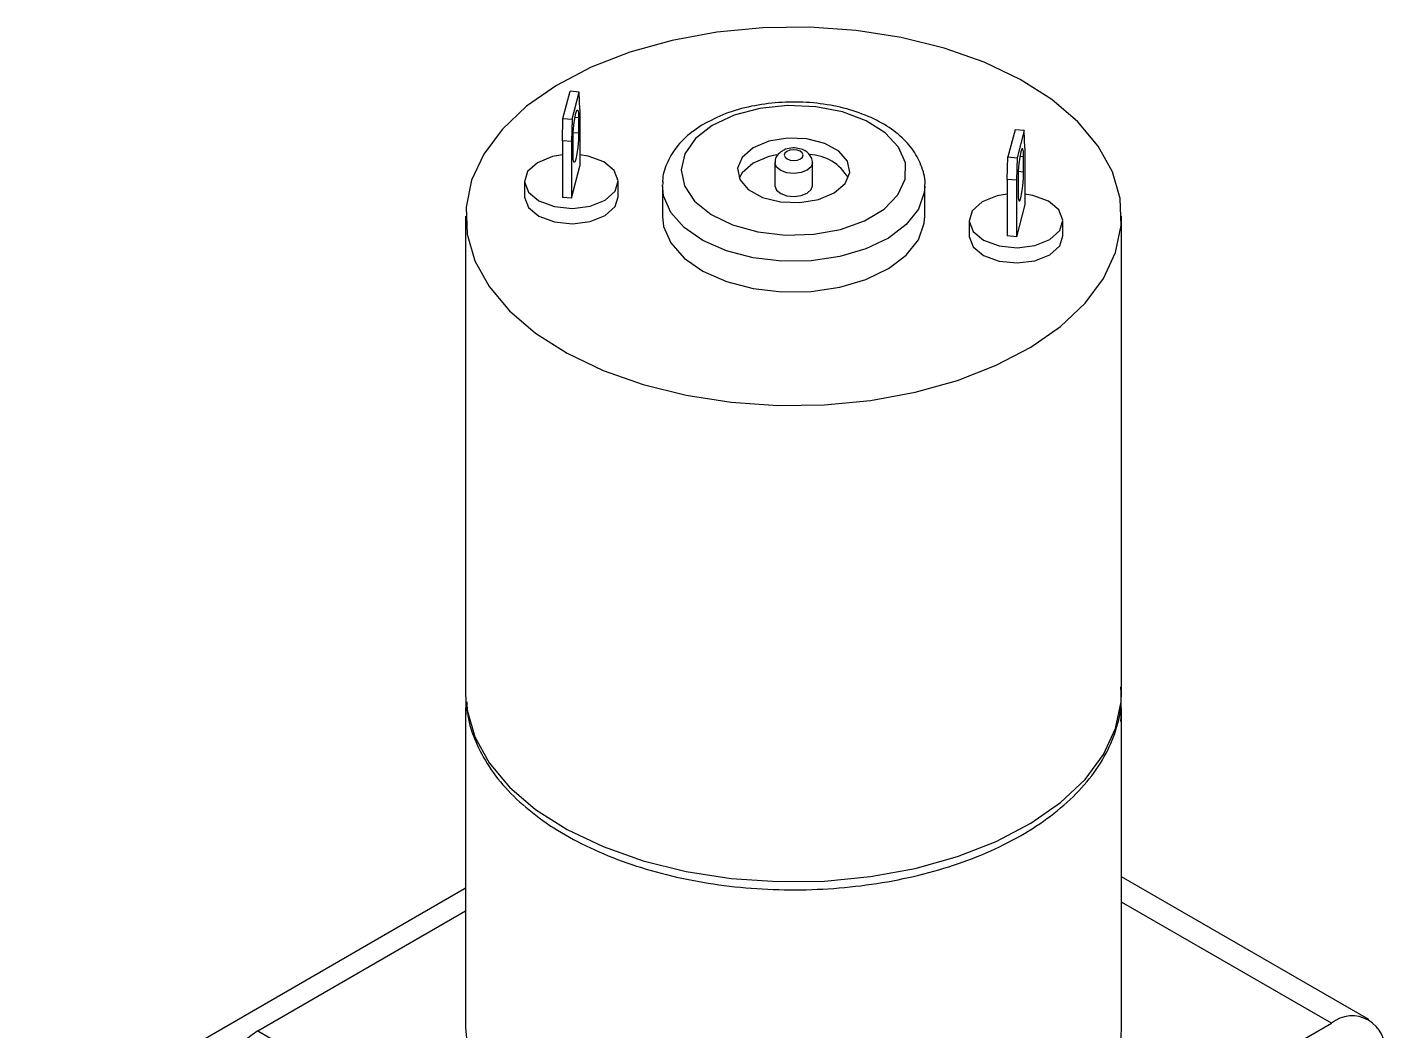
# Model space of a CAD drawing. Header units: millimetres. Extents: x 15 to 1802, y 5 to 899.
# Drawn here: x 257.87 to 294.08, y 268.33 to 295.1 of the extents above; entities that cross this region are included whole.
import ezdxf

# ---------------------------------------------------------------- set-up
doc = ezdxf.new("R2010")
doc.units = ezdxf.units.MM

msp = doc.modelspace()

# ---------------------------------------------------------------- linework, layer by layer
at = {"color": 7, "linetype": 'Continuous', "lineweight": 25}
for p, q in [((272.161, 292.665), (272.35, 293.39)), ((272.597, 293.368), (272.35, 293.39)), ((272.409, 292.643), (272.597, 293.368)), ((272.614, 292.902), (272.597, 293.368)), ((272.144, 292.067), (272.161, 292.665)), ((272.161, 292.665), (272.409, 292.643)), ((272.409, 292.643), (272.392, 292.045)), ((272.577, 292.679), (272.577, 292.271)), ((272.614, 292.902), (272.614, 291.393)), ((284.22, 292.361), (284.032, 291.636)), ((284.467, 292.34), (284.22, 292.361)), ((284.467, 292.34), (284.279, 291.615)), ((284.484, 291.873), (284.467, 292.34)), ((272.392, 292.045), (272.144, 292.067)), ((272.144, 292.067), (272.144, 290.558)), ((272.392, 292.045), (272.392, 290.536)), ((272.429, 291.7), (272.429, 292.108)), ((284.014, 291.038), (284.032, 291.636)), ((284.032, 291.636), (284.279, 291.615)), ((284.279, 291.615), (284.262, 291.017)), ((284.447, 291.242), (284.447, 291.651)), ((284.484, 291.873), (284.484, 290.364)), ((272.392, 290.536), (272.614, 291.393)), ((277.814, 291.482), (277.814, 290.869)), ((278.814, 290.869), (278.814, 291.482)), ((271.133, 290.985), (271.133, 290.577)), ((273.633, 290.577), (273.633, 290.985)), ((274.814, 290.869), (274.814, 290.053)), ((281.814, 290.053), (281.814, 290.869)), ((284.262, 291.017), (284.014, 291.038)), ((284.014, 291.038), (284.014, 289.529)), ((284.262, 291.017), (284.262, 289.508)), ((284.299, 291.08), (284.299, 290.671)), ((272.392, 290.536), (272.144, 290.558)), ((284.484, 290.364), (284.262, 289.508)), ((269.564, 290.053), (269.564, 277.352)), ((282.995, 289.937), (282.995, 289.529)), ((285.495, 289.529), (285.495, 289.937)), ((287.064, 277.352), (287.064, 290.053)), ((284.262, 289.508), (284.014, 289.529)), ((269.564, 277.352), (269.573, 277.128)), ((269.571, 277.148), (269.57, 276.758)), ((269.564, 276.944), (269.564, 268.415)), ((287.064, 268.415), (287.064, 276.944)), ((293.659, 268.631), (287.064, 272.438)), ((257.868, 265.387), (269.535, 272.122)), ((269.564, 272.122), (269.535, 272.122)), ((264.021, 268.328), (269.564, 271.528)), ((278.163, 260.164), (292.659, 268.532)), ((264.021, 268.328), (278.163, 260.164))]:
    msp.add_line(p, q, dxfattribs=at)
at = {"color": 8, "linetype": 'Continuous', "lineweight": 25}
for p, q in [((272.577, 292.679), (272.479, 292.688)), ((272.577, 292.271), (272.434, 292.283)), ((284.349, 291.659), (284.447, 291.651)), ((284.304, 291.255), (284.447, 291.242)), ((292.659, 268.532), (287.064, 271.762))]:
    msp.add_line(p, q, dxfattribs=at)
at = {"color": 7, "linetype": 'Continuous', "lineweight": 25, "flags": 128}
for points in [[(271.988, 293.543), (271.192, 292.987), (270.541, 292.372), (270.049, 291.71), (269.724, 291.014), (269.575, 290.299), (269.603, 289.578), (269.809, 288.867), (270.188, 288.181), (270.732, 287.532), (271.431, 286.935), (272.269, 286.401), (273.231, 285.941), (274.296, 285.566), (275.444, 285.281), (276.649, 285.094), (277.889, 285.008), (279.137, 285.024), (280.368, 285.143), (281.558, 285.361), (282.681, 285.676), (283.716, 286.079), (284.641, 286.563), (285.436, 287.118), (286.087, 287.733), (286.58, 288.396), (286.904, 289.092), (287.054, 289.807), (287.026, 290.528), (286.82, 291.238), (286.441, 291.925), (285.897, 292.574), (285.198, 293.171), (284.359, 293.705), (283.398, 294.164), (282.332, 294.54), (281.185, 294.825), (279.98, 295.012), (278.74, 295.098), (277.492, 295.082), (276.261, 294.963), (275.071, 294.744), (273.948, 294.43), (272.913, 294.027), (271.988, 293.543)], [(276.145, 292.474), (275.698, 292.125), (275.415, 291.723), (275.314, 291.293), (275.402, 290.862), (275.673, 290.457), (276.11, 290.103), (276.685, 289.824), (277.363, 289.635), (278.1, 289.55), (278.851, 289.574), (279.568, 289.704), (280.206, 289.934), (280.726, 290.248), (281.094, 290.626), (281.287, 291.046), (281.294, 291.48), (281.113, 291.901), (280.757, 292.283), (280.247, 292.602), (279.615, 292.838), (278.902, 292.976), (278.152, 293.007), (277.412, 292.929), (276.729, 292.748), (276.145, 292.474)], [(272.429, 292.108), (272.434, 292.286), (272.45, 292.48), (272.475, 292.662), (272.503, 292.802), (272.531, 292.88), (272.555, 292.884), (272.571, 292.814), (272.577, 292.679)], [(272.577, 292.271), (272.571, 292.093), (272.555, 291.898), (272.531, 291.717), (272.503, 291.577), (272.475, 291.499), (272.45, 291.495), (272.434, 291.565), (272.429, 291.7)], [(277.23, 291.876), (276.941, 291.626), (276.817, 291.333), (276.875, 291.035), (277.105, 290.765), (277.482, 290.557), (277.959, 290.436), (278.479, 290.417), (278.979, 290.501), (279.399, 290.679), (279.688, 290.93), (279.811, 291.222), (279.754, 291.521), (279.523, 291.79), (279.147, 291.998), (278.67, 292.119), (278.15, 292.138), (277.65, 292.054), (277.23, 291.876)], [(271.48, 291.483), (271.218, 291.246), (271.134, 290.969), (271.24, 290.694), (271.52, 290.463), (271.931, 290.312), (272.412, 290.263), (272.888, 290.325), (273.287, 290.486), (273.549, 290.724), (273.633, 291.001), (273.527, 291.276), (273.247, 291.507), (272.835, 291.658), (272.614, 291.694)], [(272.144, 291.693), (271.879, 291.645), (271.48, 291.483)], [(277.87, 291.696), (277.65, 291.646), (277.23, 291.468)], [(278.134, 291.786), (278.081, 291.738), (278.064, 291.683), (278.086, 291.628), (278.142, 291.582), (278.224, 291.551), (278.32, 291.542), (278.415, 291.554), (278.495, 291.586), (278.547, 291.634), (278.564, 291.689), (278.543, 291.744), (278.487, 291.79), (278.405, 291.82), (278.309, 291.83), (278.213, 291.818), (278.134, 291.786)], [(284.447, 291.651), (284.442, 291.785), (284.425, 291.856), (284.401, 291.852), (284.373, 291.773), (284.345, 291.633), (284.321, 291.452), (284.304, 291.258), (284.299, 291.08)], [(277.23, 291.468), (276.941, 291.217), (276.857, 291.073)], [(284.299, 290.671), (284.304, 290.537), (284.321, 290.466), (284.345, 290.47), (284.373, 290.549), (284.401, 290.689), (284.425, 290.87), (284.442, 291.064), (284.447, 291.242)], [(277.814, 290.869), (277.814, 290.863), (277.857, 290.753), (277.969, 290.661), (278.134, 290.6), (278.326, 290.581), (278.516, 290.605), (278.676, 290.67), (278.781, 290.765), (278.814, 290.869)], [(271.133, 290.577), (271.134, 290.56), (271.24, 290.285), (271.52, 290.055), (271.931, 289.904), (272.412, 289.855), (272.888, 289.916), (273.287, 290.078), (273.549, 290.316), (273.633, 290.577)], [(283.342, 290.436), (283.08, 290.198), (282.996, 289.921), (283.102, 289.646), (283.382, 289.416), (283.793, 289.265), (284.274, 289.216), (284.75, 289.277), (285.149, 289.439), (285.411, 289.676), (285.495, 289.954), (285.389, 290.229), (285.109, 290.459), (284.697, 290.61), (284.484, 290.646)], [(284.014, 290.646), (283.741, 290.598), (283.342, 290.436)], [(274.814, 290.053), (274.846, 289.781), (275.038, 289.342), (275.394, 288.939), (275.896, 288.592), (276.52, 288.318), (277.234, 288.131), (278.002, 288.04), (278.785, 288.051), (279.545, 288.161), (280.243, 288.367), (280.845, 288.657), (281.319, 289.017), (281.643, 289.429), (281.8, 289.872), (281.814, 290.053)], [(282.995, 289.529), (282.996, 289.513), (283.102, 289.238), (283.382, 289.007), (283.793, 288.856), (284.274, 288.808), (284.75, 288.869), (285.149, 289.03), (285.411, 289.268), (285.495, 289.529)], [(287.041, 276.578), (287.054, 276.698), (287.05, 277.237)], [(269.564, 268.415), (269.603, 267.94), (269.809, 267.229), (270.188, 266.542), (270.732, 265.894), (271.431, 265.296), (272.269, 264.762), (273.231, 264.303), (274.296, 263.927), (275.444, 263.643), (276.649, 263.456), (277.889, 263.369), (279.137, 263.386), (280.368, 263.504), (281.558, 263.723), (282.681, 264.037), (283.716, 264.441), (284.641, 264.925), (285.436, 265.48), (286.087, 266.095), (286.58, 266.757), (286.904, 267.453), (287.054, 268.169), (287.064, 268.415)]]:
    msp.add_lwpolyline(points, dxfattribs=at)
at = {"color": 8, "linetype": 'Continuous', "lineweight": 25, "flags": 128}
for points in [[(278.814, 291.481), (278.781, 291.377), (278.676, 291.282), (278.516, 291.218), (278.326, 291.193), (278.134, 291.213), (277.969, 291.273), (277.857, 291.365), (277.814, 291.475), (277.814, 291.482)], [(281.814, 290.849), (281.8, 290.689), (281.643, 290.246), (281.319, 289.834), (280.845, 289.473), (280.243, 289.183), (279.545, 288.978), (278.785, 288.867), (278.002, 288.857), (277.234, 288.948), (276.52, 289.135), (275.896, 289.409), (275.394, 289.756), (275.038, 290.159), (274.846, 290.598), (274.815, 290.892)], [(269.573, 277.128), (269.603, 276.878), (269.809, 276.167), (270.188, 275.48), (270.732, 274.831), (271.431, 274.234), (272.269, 273.7), (273.231, 273.241), (274.296, 272.865), (275.444, 272.581), (276.649, 272.393), (277.889, 272.307), (279.137, 272.323), (280.368, 272.442), (281.558, 272.661), (282.681, 272.975), (283.716, 273.378), (284.641, 273.863), (285.436, 274.418), (286.087, 275.033), (286.58, 275.695), (286.904, 276.391), (287.054, 277.107), (287.064, 277.352)]]:
    msp.add_lwpolyline(points, dxfattribs=at)
at = {"color": 7, "linetype": 'Continuous', "lineweight": 25}
for centre, radius, start, end in [((278.688, 290.451), 1.25, 29.843, 87.8405), ((293.211, 267.855), 0.873, 350.7862, 129.2029), ((265.677, 265.739), 3.074, 122.6057, 177.3944)]:
    msp.add_arc(centre, radius, start, end, dxfattribs=at)
for points, knots in [([(281.809, 290.843), (281.811, 290.855), (281.841, 291.027), (281.747, 291.366), (281.53, 291.814), (281.164, 292.212), (280.678, 292.554), (280.077, 292.826), (279.392, 293.014), (278.658, 293.107), (277.909, 293.103), (277.179, 293.001), (276.481, 292.807), (276.087, 292.6), (275.887, 292.494)], [0, 0, 0, 0, 0.005972, 0.089678, 0.172275, 0.257422, 0.346876, 0.439224, 0.532127, 0.624735, 0.717183, 0.809818, 0.902934, 1, 1, 1, 1]), ([(275.887, 292.494), (275.792, 292.432), (275.517, 292.254), (275.171, 291.912), (274.918, 291.466), (274.805, 291.12), (274.824, 290.932), (274.828, 290.899)], [0, 0, 0, 0, 0.155349, 0.447919, 0.702122, 0.947051, 1, 1, 1, 1]), ([(278.004, 291.795), (277.958, 291.76), (277.877, 291.698), (277.818, 291.578), (277.82, 291.508), (277.82, 291.482)], [0, 0, 0, 0, 0.454036, 0.800128, 1, 1, 1, 1]), ([(278.814, 291.481), (278.814, 291.482), (278.823, 291.527), (278.792, 291.616), (278.724, 291.724), (278.616, 291.808), (278.469, 291.866), (278.285, 291.884), (278.121, 291.856), (278.035, 291.811), (278.004, 291.795)], [0, 0, 0, 0, 0.004327, 0.137521, 0.259281, 0.38784, 0.539868, 0.715034, 0.898172, 1, 1, 1, 1]), ([(269.594, 277.103), (269.599, 276.982), (269.616, 276.622), (269.814, 276.037), (270.17, 275.363), (270.679, 274.727), (271.326, 274.137), (272.102, 273.605), (272.993, 273.14), (273.98, 272.752), (275.045, 272.448), (276.167, 272.232), (277.327, 272.107), (278.504, 272.075), (279.678, 272.137), (280.828, 272.292), (281.933, 272.536), (282.975, 272.868), (283.936, 273.282), (284.797, 273.774), (285.543, 274.335), (286.157, 274.959), (286.627, 275.634), (286.93, 276.344), (287.074, 276.975), (287.05, 277.362), (287.042, 277.504)], [0, 0, 0, 0, 0.021001, 0.062423, 0.104151, 0.146554, 0.189646, 0.233205, 0.276973, 0.320759, 0.364491, 0.408162, 0.451785, 0.495382, 0.53898, 0.582601, 0.62627, 0.670015, 0.713861, 0.757823, 0.801883, 0.845927, 0.88971, 0.932904, 0.97528, 1, 1, 1, 1])]:
    msp.add_open_spline(points, degree=3, knots=knots, dxfattribs=at)

doc.saveas('drawing.dxf')
